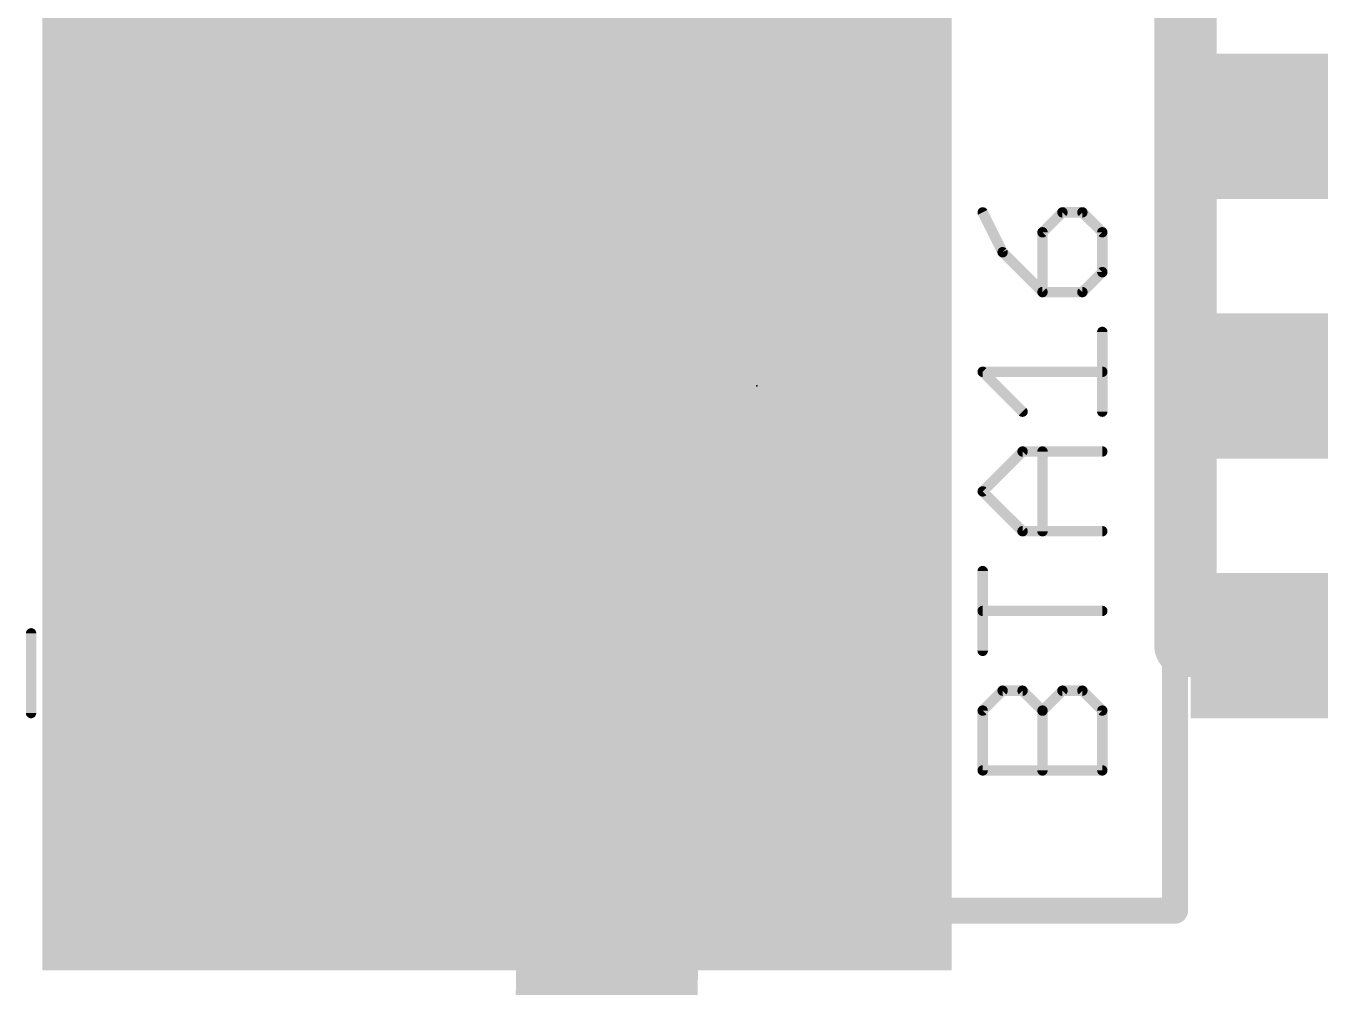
# Model space of a CAD drawing. Extents: x 2.5 to 78.6, y 0 to 52.1.
# Drawn here: x 31.84 to 44.5, y 31.97 to 41.37 of the extents above; entities that cross this region are included whole.
import ezdxf

# ---------------------------------------------------------------- set-up
doc = ezdxf.new("R2010")
doc.units = 0
for name, color, linetype in [('1', 22, 'CONTINUOUS'), ('21', 253, 'CONTINUOUS'), ('23', 7, 'CONTINUOUS'), ('25', 253, 'CONTINUOUS'), ('27', 253, 'CONTINUOUS'), ('51', 253, 'CONTINUOUS')]:
    doc.layers.add(name, color=color, linetype=linetype)

# ---------------------------------------------------------------- blocks, each defined once
blk = doc.blocks.new('RECT')
blk.add_solid([(-0.5, -0.5), (0.5, -0.5), (-0.5, 0.5), (0.5, 0.5)])

msp = doc.modelspace()

# ---------------------------------------------------------------- linework, layer by layer
at = {"layer": '1'}
for points, const_width in [([(43.18, 35.306), (43.18, 45.72)], 0.6096), ([(36.449, 37.846), (37.592, 37.846)], 1.778), ([(37.592, 37.846), (37.465, 27.051)], 1.778), ([(47.879, 35.306), (43.18, 35.306)], 0.6096)]:
    msp.add_lwpolyline(points, dxfattribs=dict(at, const_width=const_width))
for points, const_width in [([(36.449, 38.2905, 1), (36.449, 37.4015)], 0.889), ([(38.0365, 37.8408, 1), (37.1475, 37.8512)], 0.889), ([(37.592, 37.4015, 1), (37.592, 38.2905)], 0.889), ([(43.18, 35.4584, 1), (43.18, 35.1536)], 0.3048), ([(43.0276, 35.306, 1), (43.3324, 35.306)], 0.3048)]:
    msp.add_lwpolyline(points, format="xyb", dxfattribs=dict(at, const_width=const_width))
at = {"layer": '21', "const_width": 0.254}
for points in [[(43.0784, 32.7152), (43.0784, 42.9768)], [(43.0784, 32.7152), (41.3004, 32.7152)]]:
    msp.add_lwpolyline(points, dxfattribs=at)
at = {"layer": '21', "const_width": 0.127}
for points in [[(41.3004, 32.7787, 1), (41.3004, 32.6517)], [(43.0149, 32.7152, 1), (43.1419, 32.7152)], [(43.0784, 32.6517, 1), (43.0784, 32.7787)]]:
    msp.add_lwpolyline(points, format="xyb", dxfattribs=at)
at = {"layer": '23'}
msp.add_point((38.989, 37.846), dxfattribs=at)
at = {"layer": '25', "const_width": 0.1016}
msp.add_lwpolyline([(31.8941, 34.6476), (31.8941, 35.4272)], dxfattribs=at)
at = {"layer": '25', "const_width": 0.0508}
for points in [[(31.9195, 35.4272, 1), (31.8687, 35.4272)], [(31.8687, 34.6476, 1), (31.9195, 34.6476)]]:
    msp.add_lwpolyline(points, format="xyb", dxfattribs=at)
at = {"layer": '27', "const_width": 0.1016}
for points in [[(41.1978, 39.544), (41.3927, 39.1542)], [(41.9774, 39.544), (41.7825, 39.3491)], [(42.1723, 39.544), (41.9774, 39.544)], [(42.3672, 39.3491), (42.1723, 39.544)], [(41.7825, 39.3491), (41.7825, 38.7644)], [(42.3672, 38.9593), (42.3672, 39.3491)], [(41.3927, 39.1542), (41.7825, 38.7644)], [(42.1723, 38.7644), (42.3672, 38.9593)], [(41.7825, 38.7644), (42.1723, 38.7644)], [(42.3672, 37.595), (42.3672, 38.3746)], [(41.5876, 37.595), (41.1978, 37.9848)], [(41.1978, 37.9848), (42.3672, 37.9848)], [(41.1978, 36.8154), (41.5876, 37.2052)], [(41.5876, 37.2052), (42.3672, 37.2052)], [(41.7825, 36.4256), (41.7825, 37.2052)], [(41.5876, 36.4256), (41.1978, 36.8154)], [(42.3672, 36.4256), (41.5876, 36.4256)], [(41.1978, 35.2562), (41.1978, 36.0358)], [(42.3672, 35.646), (41.1978, 35.646)], [(41.1978, 34.6715), (41.3927, 34.8664)], [(41.3927, 34.8664), (41.5876, 34.8664)], [(41.5876, 34.8664), (41.7825, 34.6715)], [(41.7825, 34.6715), (41.9774, 34.8664)], [(41.9774, 34.8664), (42.1723, 34.8664)], [(42.1723, 34.8664), (42.3672, 34.6715)], [(41.1978, 34.0868), (41.1978, 34.6715)], [(41.7825, 34.0868), (41.7825, 34.6715)], [(42.3672, 34.6715), (42.3672, 34.0868)], [(42.3672, 34.0868), (41.1978, 34.0868)]]:
    msp.add_lwpolyline(points, dxfattribs=at)
at = {"layer": '27', "const_width": 0.0508}
for points in [[(41.2205, 39.5553, 1), (41.1751, 39.5326)], [(41.9774, 39.5694, 1), (41.9774, 39.5186)], [(41.9954, 39.526, 1), (41.9594, 39.5619)], [(42.1903, 39.5619, 1), (42.1543, 39.526)], [(42.1723, 39.5186, 1), (42.1723, 39.5694)], [(41.8079, 39.3491, 1), (41.7571, 39.3491)], [(41.7645, 39.367, 1), (41.8005, 39.3311)], [(42.3926, 39.3491, 1), (42.3418, 39.3491)], [(42.3492, 39.3311, 1), (42.3852, 39.367)], [(41.4107, 39.1721, 1), (41.3747, 39.1362)], [(41.37, 39.1428, 1), (41.4154, 39.1655)], [(42.3418, 38.9593, 1), (42.3926, 38.9593)], [(42.3852, 38.9413, 1), (42.3492, 38.9772)], [(41.7825, 38.7898, 1), (41.7825, 38.739)], [(41.7571, 38.7644, 1), (41.8079, 38.7644)], [(41.7645, 38.7464, 1), (41.8005, 38.7823)], [(42.1543, 38.7823, 1), (42.1903, 38.7464)], [(42.1723, 38.739, 1), (42.1723, 38.7898)], [(42.3926, 38.3746, 1), (42.3418, 38.3746)], [(41.2158, 38.0027, 1), (41.1798, 37.9668)], [(41.1978, 38.0102, 1), (41.1978, 37.9594)], [(42.3672, 37.9594, 1), (42.3672, 38.0102)], [(41.5696, 37.577, 1), (41.6056, 37.613)], [(42.3418, 37.595, 1), (42.3926, 37.595)], [(41.5876, 37.2306, 1), (41.5876, 37.1798)], [(41.6056, 37.1872, 1), (41.5696, 37.2232)], [(41.8079, 37.2052, 1), (41.7571, 37.2052)], [(42.3672, 37.1798, 1), (42.3672, 37.2306)], [(41.2158, 36.8334, 1), (41.1798, 36.7974)], [(41.1798, 36.8334, 1), (41.2158, 36.7974)], [(41.5876, 36.451, 1), (41.5876, 36.4002)], [(41.5696, 36.4076, 1), (41.6056, 36.4436)], [(41.7571, 36.4256, 1), (41.8079, 36.4256)], [(42.3672, 36.4002, 1), (42.3672, 36.451)], [(41.2232, 36.0358, 1), (41.1724, 36.0358)], [(41.1978, 35.6714, 1), (41.1978, 35.6206)], [(42.3672, 35.6206, 1), (42.3672, 35.6714)], [(41.1724, 35.2562, 1), (41.2232, 35.2562)], [(41.3927, 34.8918, 1), (41.3927, 34.841)], [(41.4107, 34.8484, 1), (41.3747, 34.8844)], [(41.6056, 34.8844, 1), (41.5696, 34.8484)], [(41.5876, 34.841, 1), (41.5876, 34.8918)], [(41.9774, 34.8918, 1), (41.9774, 34.841)], [(41.9954, 34.8484, 1), (41.9594, 34.8844)], [(42.1903, 34.8844, 1), (42.1543, 34.8484)], [(42.1723, 34.841, 1), (42.1723, 34.8918)], [(41.1798, 34.6895, 1), (41.2158, 34.6535)], [(41.2232, 34.6715, 1), (41.1724, 34.6715)], [(41.7645, 34.6895, 1), (41.8005, 34.6535)], [(41.8079, 34.6715, 1), (41.7571, 34.6715)], [(41.7645, 34.6535, 1), (41.8005, 34.6895)], [(42.3926, 34.6715, 1), (42.3418, 34.6715)], [(42.3492, 34.6535, 1), (42.3852, 34.6895)], [(41.1978, 34.1122, 1), (41.1978, 34.0614)], [(41.1724, 34.0868, 1), (41.2232, 34.0868)], [(41.7571, 34.0868, 1), (41.8079, 34.0868)], [(42.3418, 34.0868, 1), (42.3926, 34.0868)], [(42.3672, 34.0614, 1), (42.3672, 34.1122)]]:
    msp.add_lwpolyline(points, format="xyb", dxfattribs=at)
at = {"layer": '51', "const_width": 0.254}
for points in [[(34.544, 42.9768), (33.1724, 40.9702)], [(34.544, 32.7152), (34.544, 42.9768)], [(33.1724, 40.9702), (33.1724, 34.4678)], [(33.1724, 34.4678), (34.29, 32.7152)], [(34.29, 32.7152), (34.544, 32.7152)], [(34.544, 32.7152), (43.0784, 32.7152)]]:
    msp.add_lwpolyline(points, dxfattribs=at)
at = {"layer": '51', "const_width": 0.127}
for points in [[(33.2359, 40.9702, 1), (33.1089, 40.9702)], [(33.12, 41.006, 1), (33.2248, 40.9344)], [(33.2259, 34.5019, 1), (33.1189, 34.4337)], [(33.1089, 34.4678, 1), (33.2359, 34.4678)], [(34.29, 32.7787, 1), (34.29, 32.6517)], [(34.2365, 32.6811, 1), (34.3435, 32.7493)], [(34.544, 32.7787, 1), (34.544, 32.6517)], [(34.4805, 32.7152, 1), (34.6075, 32.7152)], [(34.544, 32.6517, 1), (34.544, 32.7787)], [(43.0784, 32.6517, 1), (43.0784, 32.7787)]]:
    msp.add_lwpolyline(points, format="xyb", dxfattribs=at)

# ---------------------------------------------------------------- block references
at = {"layer": '1', "xscale": 11.43, "yscale": 8.89, "rotation": 90}
msp.add_blockref('RECT', (36.449, 37.846), dxfattribs=at)
at = {"layer": '21', "xscale": 1.4224, "yscale": 2.4892, "rotation": 90}
for p in [(44.4754, 40.386), (44.4754, 37.846), (44.4754, 35.306)]:
    msp.add_blockref('RECT', p, dxfattribs=at)

doc.saveas('drawing.dxf')
